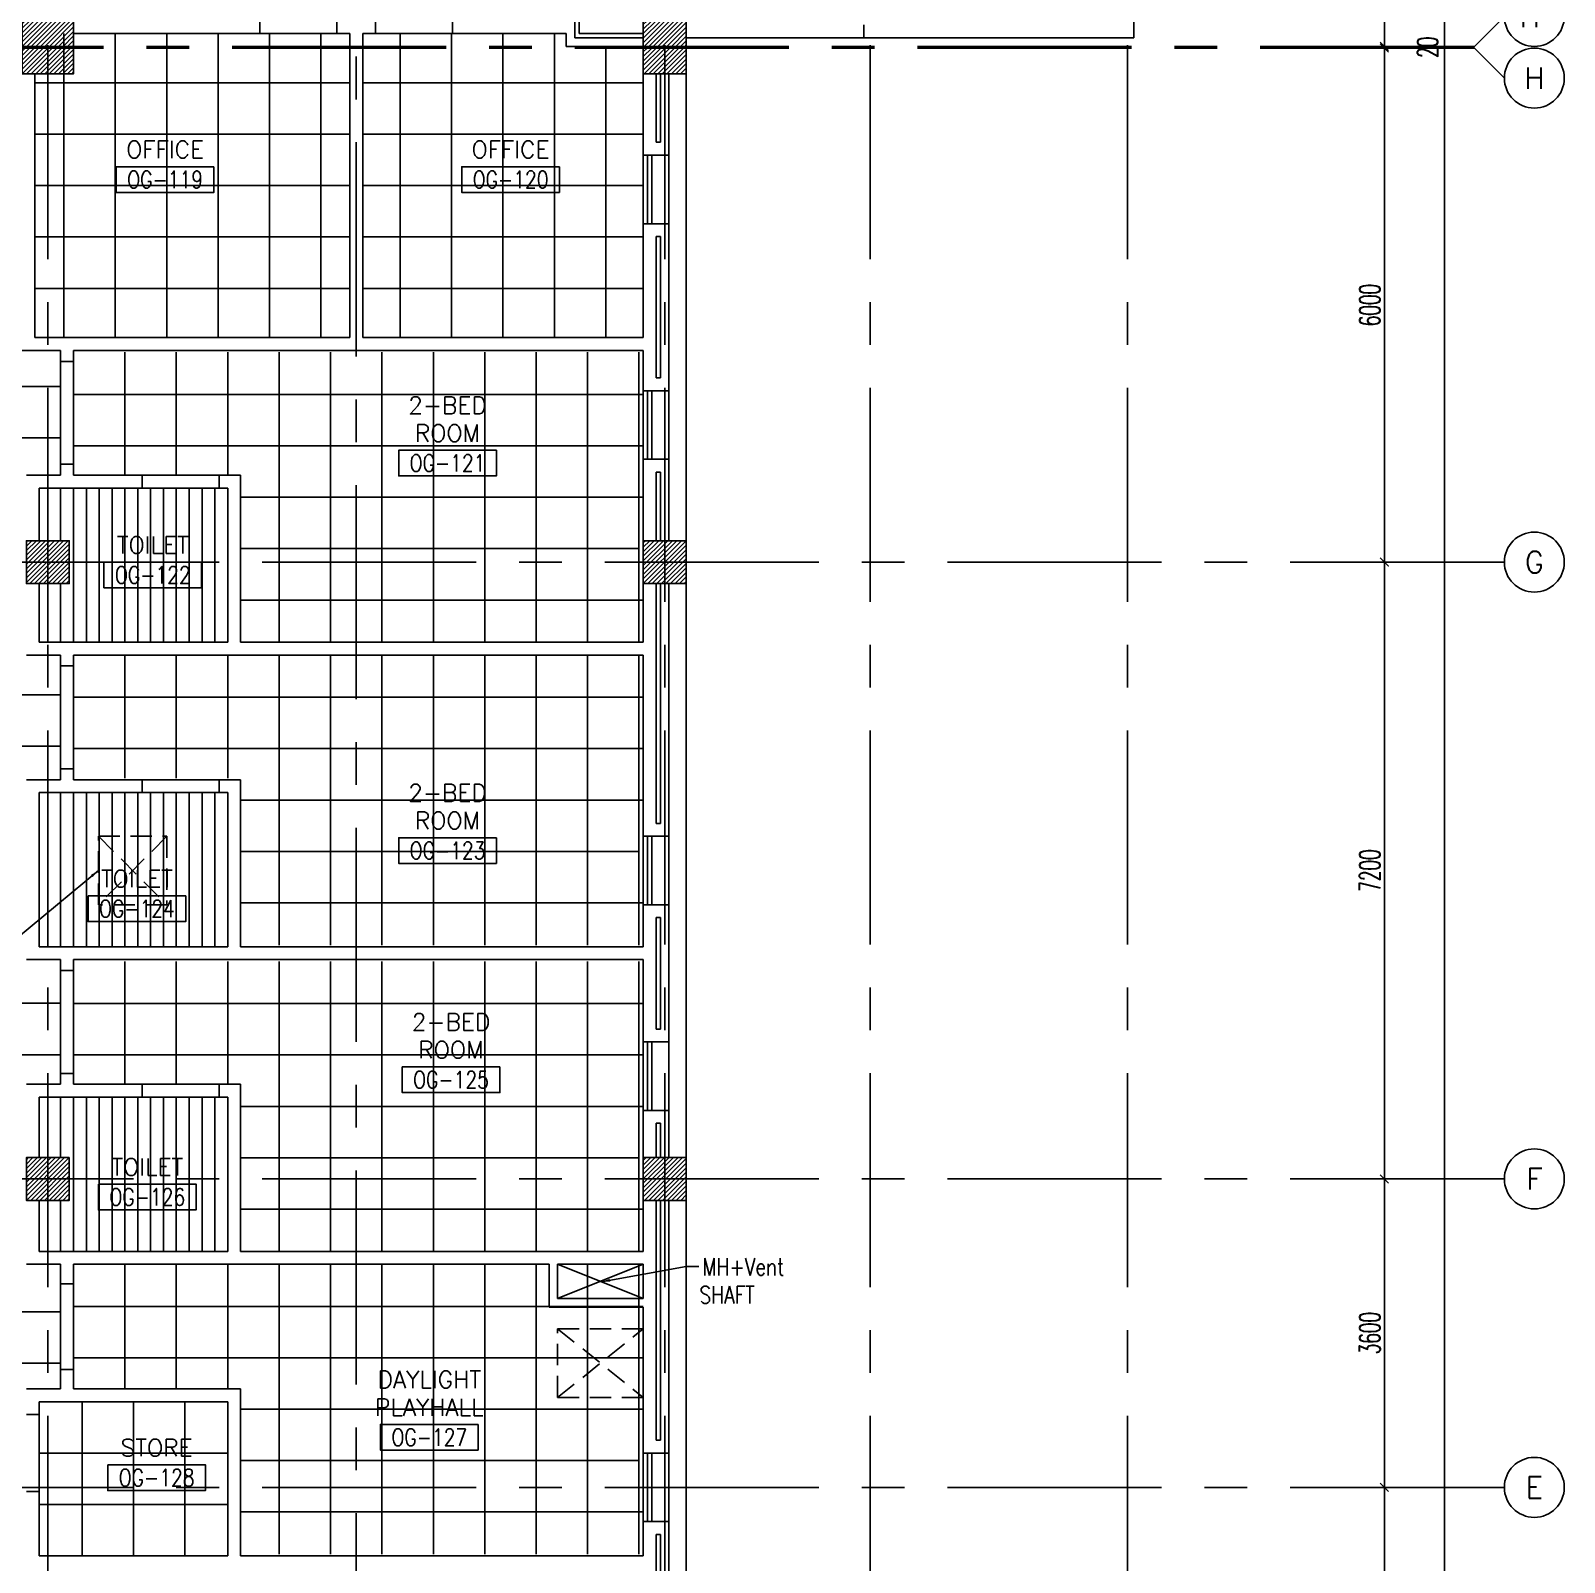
# Model space of a CAD drawing. Extents: x 276011.4 to 276105.3, y 57291.9 to 57371.4.
# Drawn here: x 276087.42 to 276105.32, y 57308.69 to 57326.57 of the extents above; entities that cross this region are included whole.
import ezdxf
from ezdxf.enums import TextEntityAlignment as Align

# ---------------------------------------------------------------- set-up
doc = ezdxf.new("R2010")
doc.units = 0
doc.header["$MEASUREMENT"] = 0
doc.header["$PDMODE"] = 34
doc.linetypes.add('CENTERX2', pattern=[4, 2.5, -0.5, 0.5, -0.5])
doc.linetypes.add('HIDDEN', pattern=[0.375, 0.25, -0.125])
doc.layers.get('0').update_dxf_attribs({"color": 4, "linetype": 'CONTINUOUS'})
doc.layers.get('DEFPOINTS').update_dxf_attribs({"linetype": 'CONTINUOUS'})
for name, color, linetype in [('AX-CR', 2, 'CONTINUOUS'), ('AX-DIM', 4, 'CONTINUOUS'), ('AX-TXT', 2, 'CONTINUOUS'), ('AXES', 11, 'CENTERX2'), ('CEILING', 4, 'CONTINUOUS'), ('COL', 5, 'CONTINUOUS'), ('HAT', 11, 'CONTINUOUS'), ('INSUL', 4, 'CONTINUOUS'), ('PROJ-L', 4, 'CONTINUOUS'), ('RM-BOX', 11, 'CONTINUOUS'), ('RM-NAME', 11, 'CONTINUOUS'), ('RM-NO', 11, 'CONTINUOUS'), ('ROOF', 7, 'CONTINUOUS'), ('SHAFT', 3, 'CONTINUOUS'), ('TEXT', 6, 'CONTINUOUS'), ('WALL', 2, 'CONTINUOUS'), ('WIN', 3, 'CONTINUOUS')]:
    doc.layers.add(name, color=color, linetype=linetype)
doc.styles.add('ROMANS', font='ROMANS.shx', dxfattribs={"width": 0.6})
doc.dimstyles.new('STANDARD_IN', dxfattribs={"dimtxt": 0.24, "dimasz": 0.1, "dimexe": 0.07, "dimexo": 0.05, "dimgap": 0.05, "dimtad": 1, "dimdec": 0, "dimlfac": 1000, "dimzin": 0, "dimtxsty": 'ROMANS', "dimblk": 'ARCHTICK', "dimcen": 0.05, "dimdle": 0.05, "dimclrd": 4, "dimclre": 4, "dimclrt": 2, "dimazin": 3, "dimtfac": 1, "dimtdec": 0, "dimtmove": 0, "dimatfit": 3, "dimtolj": 1, "dimtzin": 0})

# ---------------------------------------------------------------- blocks, each defined once
blk = doc.blocks.new('_ARCHTICK')
at = {"color": 0, "linetype": 'BYBLOCK', "const_width": 0.15}
blk.add_lwpolyline([(-0.5, -0.5), (0.5, 0.5)], dxfattribs=at)
blk = doc.blocks.new('*D313')
at = {"layer": 'AX-DIM', "color": 4, "ltscale": 0.3}
for p, q in [((276103.915, 57357.883), (276103.915, 57298.463)), ((276095.115, 57357.833), (276103.985, 57357.833)), ((276095.115, 57298.513), (276103.985, 57298.513))]:
    blk.add_line(p, q, dxfattribs=at)
at = {"layer": 'DEFPOINTS', "color": 0, "ltscale": 0.3}
for p in [(276095.065, 57357.833), (276095.065, 57298.513), (276103.915, 57298.513)]:
    blk.add_point(p, dxfattribs=at)
at = {"layer": 'AX-DIM', "color": 4, "ltscale": 0.3, "xscale": 0.1, "yscale": 0.1, "zscale": 0.1}
for p, rotation in [((276103.915, 57357.833), 90), ((276103.915, 57298.513), 270)]:
    blk.add_blockref('_ARCHTICK', p, dxfattribs=dict(at, rotation=rotation))
at = {"layer": 'AX-DIM', "color": 2, "ltscale": 0.3, "insert": (276103.745, 57328.173), "char_height": 0.24, "attachment_point": 5, "rotation": 90, "style": 'ROMANS'}
blk.add_mtext('\\A1;59320', dxfattribs=at)
blk = doc.blocks.new('*X64')
at = {"color": 0}
for p, q in [((245928, 132650), (246428, 133150)), ((245929, 132703), (246375, 133150)), ((245929, 132756), (246322, 133150)), ((245929, 132809), (246269, 133150)), ((245929, 132862), (246216, 133150)), ((245929, 132915), (246163, 133150)), ((245929, 132968), (246110, 133150)), ((245929, 133021), (246057, 133150)), ((245929, 133074), (246004, 133150)), ((245929, 133127), (245951, 133150)), ((245981, 132650), (246429, 133097)), ((246034, 132650), (246429, 133044)), ((246087, 132650), (246429, 132991)), ((246140, 132650), (246429, 132938)), ((246193, 132650), (246429, 132885)), ((246246, 132650), (246429, 132832)), ((246299, 132650), (246429, 132779)), ((246353, 132650), (246429, 132726)), ((246406, 132650), (246429, 132673))]:
    blk.add_line(p, q, dxfattribs=at)
blk = doc.blocks.new('COL50')
at = {"layer": 'COL'}
blk.add_lwpolyline([(-250, 250), (-250, -250), (250, -250), (250, 250)], close=True, dxfattribs=at)
blk = doc.blocks.new('*X63')
at = {"color": 0}
for p, q in [((253129, 132691), (253588, 133150)), ((253129, 132744), (253535, 133150)), ((253129, 132797), (253482, 133150)), ((253129, 132850), (253429, 133150)), ((253129, 132903), (253376, 133150)), ((253129, 132956), (253323, 133150)), ((253129, 133009), (253269, 133150)), ((253129, 133062), (253216, 133150)), ((253129, 133115), (253163, 133150)), ((253141, 132650), (253629, 133138)), ((253194, 132650), (253629, 133085)), ((253247, 132650), (253629, 133031)), ((253300, 132650), (253629, 132978)), ((253353, 132650), (253629, 132925)), ((253406, 132650), (253629, 132872)), ((253459, 132650), (253629, 132819)), ((253512, 132650), (253629, 132766)), ((253565, 132650), (253629, 132713)), ((253618, 132650), (253629, 132660))]:
    blk.add_line(p, q, dxfattribs=at)
blk = doc.blocks.new('*X61')
at = {"color": 0}
for p, q in [((245929, 139863), (246416, 140350)), ((245929, 139916), (246363, 140350)), ((245929, 139969), (246310, 140350)), ((245929, 140022), (246257, 140350)), ((245929, 140075), (246204, 140350)), ((245929, 140128), (246151, 140350)), ((245929, 140181), (246098, 140350)), ((245929, 140234), (246045, 140350)), ((245929, 140287), (245991, 140350)), ((245929, 140340), (245938, 140350)), ((245969, 139850), (246429, 140310)), ((246022, 139850), (246429, 140256)), ((246075, 139850), (246429, 140203)), ((246128, 139850), (246429, 140150)), ((246181, 139850), (246429, 140097)), ((246234, 139850), (246429, 140044)), ((246287, 139850), (246429, 139991)), ((246340, 139850), (246429, 139938)), ((246393, 139850), (246429, 139885))]:
    blk.add_line(p, q, dxfattribs=at)
blk = doc.blocks.new('RM1')
at = {"layer": 'RM-BOX'}
blk.add_lwpolyline([(570, -200), (-570, -200), (-570, -500), (570, -500)], close=True, dxfattribs=at)
at = {"layer": 'RM-NAME', "style": 'ROMANS'}
blk.add_attdef('ROOMNAME1', text='', height=200, dxfattribs=at).set_placement((0, 324), align=Align.MIDDLE)
blk = doc.blocks.new('*X62')
at = {"color": 0}
for p, q in [((253128, 139850), (253628, 140350)), ((253129, 139903), (253575, 140350)), ((253129, 139956), (253522, 140350)), ((253129, 140009), (253469, 140350)), ((253129, 140062), (253416, 140350)), ((253129, 140115), (253363, 140350)), ((253129, 140168), (253310, 140350)), ((253129, 140221), (253257, 140350)), ((253129, 140274), (253204, 140350)), ((253129, 140327), (253151, 140350)), ((253181, 139850), (253629, 140297)), ((253234, 139850), (253629, 140244)), ((253287, 139850), (253629, 140191)), ((253340, 139850), (253629, 140138)), ((253393, 139850), (253629, 140085)), ((253446, 139850), (253629, 140032)), ((253499, 139850), (253629, 139979)), ((253553, 139850), (253629, 139926)), ((253606, 139850), (253629, 139873))]:
    blk.add_line(p, q, dxfattribs=at)
blk = doc.blocks.new('*D307')
at = {"layer": 'AX-DIM', "color": 4, "ltscale": 0.3}
for p, q in [((276102.865, 57320.363), (276103.285, 57320.363)), ((276103.215, 57320.413), (276103.215, 57313.113)), ((276102.865, 57313.163), (276103.285, 57313.163))]:
    blk.add_line(p, q, dxfattribs=at)
at = {"layer": 'DEFPOINTS', "color": 0, "ltscale": 0.3}
for p in [(276102.815, 57320.363), (276102.815, 57313.163), (276103.215, 57313.163)]:
    blk.add_point(p, dxfattribs=at)
at = {"layer": 'AX-DIM', "color": 4, "ltscale": 0.3, "xscale": 0.1, "yscale": 0.1, "zscale": 0.1}
for p, rotation in [((276103.215, 57320.363), 90), ((276103.215, 57313.163), 270)]:
    blk.add_blockref('_ARCHTICK', p, dxfattribs=dict(at, rotation=rotation))
at = {"layer": 'AX-DIM', "color": 2, "ltscale": 0.3, "insert": (276103.045, 57316.763), "char_height": 0.24, "attachment_point": 5, "rotation": 90, "style": 'ROMANS'}
blk.add_mtext('\\A1;7200', dxfattribs=at)
blk = doc.blocks.new('AXR')
at = {"layer": 'AX-CR'}
blk.add_circle((350, 0), 350, dxfattribs=at)
blk = doc.blocks.new('*D306')
at = {"layer": 'AX-DIM', "color": 4, "ltscale": 0.3}
for p, q in [((276102.865, 57313.163), (276103.285, 57313.163)), ((276103.215, 57313.213), (276103.215, 57309.513)), ((276102.865, 57309.563), (276103.285, 57309.563))]:
    blk.add_line(p, q, dxfattribs=at)
at = {"layer": 'DEFPOINTS', "color": 0, "ltscale": 0.3}
for p in [(276102.815, 57313.163), (276102.815, 57309.563), (276103.215, 57309.563)]:
    blk.add_point(p, dxfattribs=at)
at = {"layer": 'AX-DIM', "color": 4, "ltscale": 0.3, "xscale": 0.1, "yscale": 0.1, "zscale": 0.1}
for p, rotation in [((276103.215, 57313.163), 90), ((276103.215, 57309.563), 270)]:
    blk.add_blockref('_ARCHTICK', p, dxfattribs=dict(at, rotation=rotation))
at = {"layer": 'AX-DIM', "color": 2, "ltscale": 0.3, "insert": (276103.045, 57311.363), "char_height": 0.24, "attachment_point": 5, "rotation": 90, "style": 'ROMANS'}
blk.add_mtext('\\A1;3600', dxfattribs=at)
blk = doc.blocks.new('*D305')
at = {"layer": 'AX-DIM', "color": 4, "ltscale": 0.3}
for p, q in [((276102.865, 57309.563), (276103.285, 57309.563)), ((276103.215, 57309.613), (276103.215, 57305.913)), ((276102.865, 57305.963), (276103.285, 57305.963))]:
    blk.add_line(p, q, dxfattribs=at)
at = {"layer": 'DEFPOINTS', "color": 0, "ltscale": 0.3}
for p in [(276102.815, 57309.563), (276102.815, 57305.963), (276103.215, 57305.963)]:
    blk.add_point(p, dxfattribs=at)
at = {"layer": 'AX-DIM', "color": 4, "ltscale": 0.3, "xscale": 0.1, "yscale": 0.1, "zscale": 0.1}
for p, rotation in [((276103.215, 57309.563), 90), ((276103.215, 57305.963), 270)]:
    blk.add_blockref('_ARCHTICK', p, dxfattribs=dict(at, rotation=rotation))
at = {"layer": 'AX-DIM', "color": 2, "ltscale": 0.3, "insert": (276103.045, 57307.763), "char_height": 0.24, "attachment_point": 5, "rotation": 90, "style": 'ROMANS'}
blk.add_mtext('\\A1;3600', dxfattribs=at)
blk = doc.blocks.new('*D304')
at = {"layer": 'AX-DIM', "color": 4, "ltscale": 0.3}
for p, q in [((276102.865, 57329.983), (276103.285, 57329.983)), ((276103.215, 57330.033), (276103.215, 57326.333)), ((276102.865, 57326.383), (276103.285, 57326.383))]:
    blk.add_line(p, q, dxfattribs=at)
at = {"layer": 'DEFPOINTS', "color": 0, "ltscale": 0.3}
for p in [(276102.815, 57329.983), (276102.815, 57326.383), (276103.215, 57326.383)]:
    blk.add_point(p, dxfattribs=at)
at = {"layer": 'AX-DIM', "color": 4, "ltscale": 0.3, "xscale": 0.1, "yscale": 0.1, "zscale": 0.1}
for p, rotation in [((276103.215, 57329.983), 90), ((276103.215, 57326.383), 270)]:
    blk.add_blockref('_ARCHTICK', p, dxfattribs=dict(at, rotation=rotation))
at = {"layer": 'AX-DIM', "color": 2, "ltscale": 0.3, "insert": (276103.045, 57328.183), "char_height": 0.24, "attachment_point": 5, "rotation": 90, "style": 'ROMANS'}
blk.add_mtext('\\A1;3600', dxfattribs=at)
blk = doc.blocks.new('*D303')
at = {"layer": 'AX-DIM', "color": 4, "ltscale": 0.3}
for p, q in [((276102.865, 57326.383), (276103.285, 57326.383)), ((276102.865, 57326.363), (276103.285, 57326.363)), ((276103.215, 57326.383), (276103.215, 57326.483)), ((276103.215, 57326.383), (276103.215, 57326.363)), ((276103.215, 57326.363), (276103.215, 57326.263))]:
    blk.add_line(p, q, dxfattribs=at)
at = {"layer": 'DEFPOINTS', "color": 0, "ltscale": 0.3}
for p in [(276102.815, 57326.383), (276102.815, 57326.363), (276103.215, 57326.363)]:
    blk.add_point(p, dxfattribs=at)
at = {"layer": 'AX-DIM', "color": 4, "ltscale": 0.3, "xscale": 0.1, "yscale": 0.1, "zscale": 0.1}
for p, rotation in [((276103.215, 57326.383), 270), ((276103.215, 57326.363), 90)]:
    blk.add_blockref('_ARCHTICK', p, dxfattribs=dict(at, rotation=rotation))
at = {"layer": 'AX-DIM', "color": 2, "ltscale": 0.3, "insert": (276103.72, 57326.373), "char_height": 0.24, "attachment_point": 5, "rotation": 90, "style": 'ROMANS'}
blk.add_mtext('\\A1;20', dxfattribs=at)
blk = doc.blocks.new('*D302')
at = {"layer": 'AX-DIM', "color": 4, "ltscale": 0.3}
for p, q in [((276102.865, 57326.363), (276103.285, 57326.363)), ((276103.215, 57326.413), (276103.215, 57320.313)), ((276102.865, 57320.363), (276103.285, 57320.363))]:
    blk.add_line(p, q, dxfattribs=at)
at = {"layer": 'DEFPOINTS', "color": 0, "ltscale": 0.3}
for p in [(276102.815, 57326.363), (276102.815, 57320.363), (276103.215, 57320.363)]:
    blk.add_point(p, dxfattribs=at)
at = {"layer": 'AX-DIM', "color": 4, "ltscale": 0.3, "xscale": 0.1, "yscale": 0.1, "zscale": 0.1}
for p, rotation in [((276103.215, 57326.363), 90), ((276103.215, 57320.363), 270)]:
    blk.add_blockref('_ARCHTICK', p, dxfattribs=dict(at, rotation=rotation))
at = {"layer": 'AX-DIM', "color": 2, "ltscale": 0.3, "insert": (276103.045, 57323.363), "char_height": 0.24, "attachment_point": 5, "rotation": 90, "style": 'ROMANS'}
blk.add_mtext('\\A1;6000', dxfattribs=at)
blk = doc.blocks.new('C5')
at = {"layer": 'HAT', "linetype": 'BYBLOCK'}
h = blk.add_hatch(dxfattribs=at)
h.set_pattern_fill('ANSI31', color=256, scale=300, style=0)
h.set_pattern_definition([(45, (-223356.182, -51411.005), (-26.516504, 26.516504), [])])
h.paths.add_polyline_path([(300, 300), (0, 300), (0, 0), (300, 0)])
h.paths.add_polyline_path([(600, 300), (300, 300), (300, 0), (600, 0)])
at = {"layer": 'COL'}
blk.add_lwpolyline([(600, 300), (0, 300), (0, 0), (600, 0)], close=True, dxfattribs=at)

msp = doc.modelspace()

# ---------------------------------------------------------------- hatches: boundary and pattern name
at = {"layer": 'HAT'}
h = msp.add_hatch(dxfattribs=at)
h.set_pattern_fill('ANSI31', color=256, scale=0.3, style=0)
h.set_pattern_definition([(45, (275761.879317, 57275.29192), (-0.0265165043, 0.0265165043), [])])
h.paths.add_polyline_path([(276094.8155, 57326.6829), (276094.5655, 57326.6829), (276094.5655, 57326.3829), (276094.8155, 57326.3829)])
h.paths.add_polyline_path([(276095.0655, 57326.6829), (276094.8155, 57326.6829), (276094.8155, 57326.3829), (276095.0655, 57326.3829)])
h = msp.add_hatch(dxfattribs=at)
h.set_pattern_fill('ANSI31', color=256, scale=0.3, style=0)
h.set_pattern_definition([(45, (275761.879317, 57274.97192), (-0.0265165043, 0.0265165043), [])])
h.paths.add_polyline_path([(276094.8155, 57326.3629), (276094.5655, 57326.3629), (276094.5655, 57326.0629), (276094.8155, 57326.0629)])
h.paths.add_polyline_path([(276095.0655, 57326.3629), (276094.8155, 57326.3629), (276094.8155, 57326.0629), (276095.0655, 57326.0629)])

# ---------------------------------------------------------------- linework, layer by layer
at = {"layer": 'AXES'}
for p, q in [((276087.6155, 57291.8986), (276087.6155, 57370.7113)), ((276094.8155, 57291.8986), (276094.8155, 57370.7113)), ((276097.2155, 57291.8986), (276097.2155, 57370.7113)), ((276100.2155, 57291.8986), (276100.2155, 57370.7113)), ((276091.2155, 57298.7629), (276091.2155, 57357.5329)), ((276104.2655, 57326.3829), (276104.6155, 57326.7329)), ((276104.2655, 57326.3829), (276041.9755, 57326.3829)), ((276104.2655, 57326.3629), (276041.9755, 57326.3629)), ((276104.2655, 57326.3629), (276104.6155, 57326.0129)), ((276104.6155, 57320.3629), (276052.5255, 57320.3629)), ((276104.6155, 57313.1629), (276052.5255, 57313.1629)), ((276104.6155, 57309.5629), (276052.5255, 57309.5629))]:
    msp.add_line(p, q, dxfattribs=at)
at = {"layer": 'CEILING', "linetype": 'BYBLOCK', "ltscale": 0.3}
for p, q in [((276087.803, 57322.9829), (276087.803, 57326.5329)), ((276088.403, 57322.9829), (276088.403, 57326.5329)), ((276089.003, 57322.9829), (276089.003, 57326.5329)), ((276089.603, 57322.9829), (276089.603, 57326.5329)), ((276090.203, 57322.9829), (276090.203, 57326.5329)), ((276090.803, 57322.9829), (276090.803, 57326.5329)), ((276091.728, 57322.9829), (276091.728, 57326.5329)), ((276092.328, 57322.9829), (276092.328, 57326.5329)), ((276092.928, 57322.9829), (276092.928, 57326.5329)), ((276093.528, 57322.9829), (276093.528, 57326.5329)), ((276094.128, 57322.9829), (276094.128, 57326.3829)), ((276087.4655, 57325.9579), (276091.1405, 57325.9579)), ((276091.2905, 57325.9579), (276094.5655, 57325.9579)), ((276087.4655, 57325.3579), (276091.1405, 57325.3579)), ((276091.2905, 57325.3579), (276094.5655, 57325.3579)), ((276087.4655, 57324.7579), (276091.1405, 57324.7579)), ((276091.2905, 57324.7579), (276094.5655, 57324.7579)), ((276087.4655, 57324.1579), (276091.1405, 57324.1579)), ((276091.2905, 57324.1579), (276094.5655, 57324.1579)), ((276087.4655, 57323.5579), (276091.1405, 57323.5579)), ((276091.2905, 57323.5579), (276094.5655, 57323.5579)), ((276088.5155, 57321.3779), (276088.5155, 57322.8129)), ((276089.1155, 57321.3779), (276089.1155, 57322.8129)), ((276089.7155, 57321.3779), (276089.7155, 57322.8129)), ((276090.3155, 57319.4279), (276090.3155, 57322.8129)), ((276090.9155, 57319.4279), (276090.9155, 57322.8129)), ((276091.5155, 57319.4279), (276091.5155, 57322.8129)), ((276092.1155, 57319.4279), (276092.1155, 57322.8129)), ((276092.7155, 57319.4279), (276092.7155, 57322.8129)), ((276093.3155, 57319.4279), (276093.3155, 57322.8129)), ((276093.9155, 57319.4279), (276093.9155, 57322.8129)), ((276094.5155, 57319.4279), (276094.5155, 57322.8129)), ((276084.0905, 57322.4129), (276087.7655, 57322.4129)), ((276094.5655, 57322.3204), (276087.9155, 57322.3204)), ((276084.0905, 57321.8129), (276087.7655, 57321.8129)), ((276094.5655, 57321.7204), (276087.9155, 57321.7204)), ((276087.6155, 57320.6129), (276087.6155, 57321.2279)), ((276087.7655, 57320.6129), (276087.7655, 57321.2279)), ((276087.9155, 57319.4279), (276087.9155, 57321.2279)), ((276088.0655, 57319.4279), (276088.0655, 57321.2279)), ((276088.2155, 57319.4279), (276088.2155, 57321.2279)), ((276088.3655, 57319.4279), (276088.3655, 57321.2279)), ((276088.5155, 57319.4279), (276088.5155, 57321.2279)), ((276088.6655, 57319.4279), (276088.6655, 57321.2279)), ((276088.8155, 57319.4279), (276088.8155, 57321.2279)), ((276088.9655, 57319.4279), (276088.9655, 57321.2279)), ((276089.1155, 57319.4279), (276089.1155, 57321.2279)), ((276089.2655, 57319.4279), (276089.2655, 57321.2279)), ((276089.4155, 57319.4279), (276089.4155, 57321.2279)), ((276089.5655, 57319.4279), (276089.5655, 57321.2279)), ((276094.5655, 57321.1204), (276089.8655, 57321.1204)), ((276094.5155, 57320.5204), (276089.8655, 57320.5204)), ((276087.6155, 57319.4279), (276087.6155, 57320.1129)), ((276087.7655, 57319.4279), (276087.7655, 57320.1129)), ((276094.5655, 57319.9204), (276089.8655, 57319.9204)), ((276088.5155, 57317.8429), (276088.5155, 57319.2779)), ((276089.1155, 57317.8429), (276089.1155, 57319.2779)), ((276089.7155, 57317.8429), (276089.7155, 57319.2779)), ((276090.3155, 57315.8929), (276090.3155, 57319.2779)), ((276090.9155, 57315.8929), (276090.9155, 57319.2779)), ((276091.5155, 57315.8929), (276091.5155, 57319.2779)), ((276092.1155, 57315.8929), (276092.1155, 57319.2779)), ((276092.7155, 57315.8929), (276092.7155, 57319.2779)), ((276093.3155, 57315.8929), (276093.3155, 57319.2779)), ((276093.9155, 57315.8929), (276093.9155, 57319.2779)), ((276094.5155, 57315.8929), (276094.5155, 57319.2779)), ((276069.8655, 57318.8129), (276087.7655, 57318.8129)), ((276094.5655, 57318.7854), (276087.9155, 57318.7854)), ((276069.8655, 57318.2129), (276087.7655, 57318.2129)), ((276094.5655, 57318.1854), (276087.9155, 57318.1854)), ((276087.6155, 57315.8729), (276087.6155, 57317.6729)), ((276087.7655, 57315.8729), (276087.7655, 57317.6729)), ((276087.9155, 57315.8729), (276087.9155, 57317.6729)), ((276088.0655, 57315.8729), (276088.0655, 57317.6729)), ((276088.2155, 57315.8729), (276088.2155, 57317.6729)), ((276088.3655, 57315.8729), (276088.3655, 57317.6729)), ((276088.5155, 57315.8729), (276088.5155, 57317.6729)), ((276088.6655, 57315.8729), (276088.6655, 57317.6729)), ((276088.8155, 57315.8729), (276088.8155, 57317.6729)), ((276088.9655, 57315.8729), (276088.9655, 57317.6729)), ((276089.1155, 57315.8729), (276089.1155, 57317.6729)), ((276089.2655, 57315.8729), (276089.2655, 57317.6729)), ((276089.4155, 57315.8729), (276089.4155, 57317.6729)), ((276089.5655, 57315.8729), (276089.5655, 57317.6729)), ((276094.5655, 57317.5854), (276089.8655, 57317.5854)), ((276094.5155, 57316.9854), (276089.8655, 57316.9854)), ((276094.5655, 57316.3854), (276089.8655, 57316.3854)), ((276088.5155, 57314.2679), (276088.5155, 57315.7029)), ((276089.1155, 57314.2679), (276089.1155, 57315.7029)), ((276089.7155, 57314.2679), (276089.7155, 57315.7029)), ((276090.3155, 57312.3179), (276090.3155, 57315.7029)), ((276090.9155, 57312.3179), (276090.9155, 57315.7029)), ((276091.5155, 57312.3179), (276091.5155, 57315.7029)), ((276092.1155, 57312.3179), (276092.1155, 57315.7029)), ((276092.7155, 57312.3179), (276092.7155, 57315.7029)), ((276093.3155, 57312.3179), (276093.3155, 57315.7029)), ((276093.9155, 57312.3179), (276093.9155, 57315.7029)), ((276094.5155, 57312.3179), (276094.5155, 57315.7029)), ((276084.9655, 57315.2129), (276087.7655, 57315.2129)), ((276094.5655, 57315.2104), (276087.9155, 57315.2104)), ((276084.9655, 57314.6129), (276087.7655, 57314.6129)), ((276094.5655, 57314.6104), (276087.9155, 57314.6104)), ((276087.6155, 57313.4129), (276087.6155, 57314.1179)), ((276087.7655, 57313.4129), (276087.7655, 57314.1179)), ((276087.9155, 57312.3179), (276087.9155, 57314.1179)), ((276088.0655, 57312.3179), (276088.0655, 57314.1179)), ((276088.2155, 57312.3179), (276088.2155, 57314.1179)), ((276088.3655, 57312.3179), (276088.3655, 57314.1179)), ((276088.5155, 57312.3179), (276088.5155, 57314.1179)), ((276088.6655, 57312.3179), (276088.6655, 57314.1179)), ((276088.8155, 57312.3179), (276088.8155, 57314.1179)), ((276088.9655, 57312.3179), (276088.9655, 57314.1179)), ((276089.1155, 57312.3179), (276089.1155, 57314.1179)), ((276089.2655, 57312.3179), (276089.2655, 57314.1179)), ((276089.4155, 57312.3179), (276089.4155, 57314.1179)), ((276089.5655, 57312.3179), (276089.5655, 57314.1179)), ((276094.5655, 57314.0104), (276089.8655, 57314.0104)), ((276094.5155, 57313.4104), (276089.8655, 57313.4104)), ((276087.6155, 57312.3179), (276087.6155, 57312.9129)), ((276087.7655, 57312.3179), (276087.7655, 57312.9129)), ((276094.5655, 57312.8104), (276089.8655, 57312.8104)), ((276088.5155, 57310.7129), (276088.5155, 57312.1679)), ((276089.1155, 57310.7129), (276089.1155, 57312.1679)), ((276089.7155, 57310.7129), (276089.7155, 57312.1679)), ((276090.3155, 57308.7829), (276090.3155, 57312.1679)), ((276090.9155, 57308.7829), (276090.9155, 57312.1679)), ((276091.5155, 57308.7829), (276091.5155, 57312.1679)), ((276092.1155, 57308.7829), (276092.1155, 57312.1679)), ((276092.7155, 57308.7829), (276092.7155, 57312.1679)), ((276093.3155, 57308.7829), (276093.3155, 57312.1679)), ((276093.9155, 57308.7829), (276093.9155, 57312.1679)), ((276094.5155, 57308.7829), (276094.5155, 57312.1679)), ((276084.9655, 57311.6129), (276087.7655, 57311.6129)), ((276094.5655, 57311.6754), (276087.9155, 57311.6754)), ((276084.9655, 57311.0129), (276087.7655, 57311.0129)), ((276094.5655, 57311.0754), (276087.9155, 57311.0754)), ((276088.0155, 57310.5629), (276088.0155, 57308.7629)), ((276088.6155, 57310.5629), (276088.6155, 57308.7629)), ((276089.2155, 57310.5629), (276089.2155, 57308.7629)), ((276094.5655, 57310.4754), (276089.8655, 57310.4754)), ((276089.7155, 57309.9629), (276087.5155, 57309.9629)), ((276094.5155, 57309.8754), (276089.8655, 57309.8754)), ((276089.7155, 57309.3629), (276087.5155, 57309.3629)), ((276094.5655, 57309.2754), (276089.8655, 57309.2754))]:
    msp.add_line(p, q, dxfattribs=at)
at = {"layer": 'COL'}
for points in [[(276094.5655, 57326.6829), (276095.0655, 57326.6829), (276095.0655, 57326.3829), (276094.5655, 57326.3829)], [(276094.5655, 57326.3629), (276095.0655, 57326.3629), (276095.0655, 57326.0629), (276094.5655, 57326.0629)]]:
    msp.add_lwpolyline(points, close=True, dxfattribs=at)
at = {"layer": 'INSUL'}
for p, q in [((276093.7655, 57326.4829), (276093.7655, 57326.7329)), ((276093.8155, 57326.5329), (276093.8155, 57326.7329)), ((276094.5655, 57326.4829), (276093.7655, 57326.4829)), ((276094.5655, 57326.5329), (276093.8155, 57326.5329)), ((276094.7155, 57326.0629), (276094.7155, 57325.2629)), ((276094.7655, 57326.0629), (276094.7655, 57325.2629)), ((276094.7655, 57325.2629), (276094.7155, 57325.2629)), ((276094.7655, 57324.1629), (276094.7155, 57324.1629)), ((276094.7155, 57324.1629), (276094.7155, 57322.5129)), ((276094.7655, 57324.1629), (276094.7655, 57322.5129)), ((276094.7655, 57322.5129), (276094.7155, 57322.5129)), ((276094.7655, 57321.4129), (276094.7155, 57321.4129)), ((276094.7155, 57320.6129), (276094.7155, 57321.4129)), ((276094.7655, 57320.6129), (276094.7655, 57321.4129)), ((276094.7155, 57320.1129), (276094.7155, 57317.3129)), ((276094.7655, 57320.1129), (276094.7655, 57317.3129)), ((276094.7655, 57317.3129), (276094.7155, 57317.3129)), ((276094.7155, 57314.9129), (276094.7155, 57316.2129)), ((276094.7655, 57316.2129), (276094.7155, 57316.2129)), ((276094.7655, 57314.9129), (276094.7655, 57316.2129)), ((276094.7655, 57314.9129), (276094.7155, 57314.9129)), ((276094.7155, 57313.8129), (276094.7155, 57313.4129)), ((276094.7655, 57313.8129), (276094.7155, 57313.8129)), ((276094.7655, 57313.8129), (276094.7655, 57313.4129)), ((276094.7155, 57312.9129), (276094.7155, 57310.1129)), ((276094.7655, 57312.9129), (276094.7655, 57310.1129)), ((276094.7655, 57310.1129), (276094.7155, 57310.1129)), ((276094.7155, 57307.7129), (276094.7155, 57309.0129)), ((276094.7655, 57309.0129), (276094.7155, 57309.0129)), ((276094.7655, 57307.7129), (276094.7655, 57309.0129))]:
    msp.add_line(p, q, dxfattribs=at)
at = {"layer": 'PROJ-L'}
for p, q in [((276095.0655, 57326.1629), (276095.0655, 57320.6129)), ((276095.0655, 57320.1129), (276095.0655, 57313.4129)), ((276095.0655, 57312.9129), (276095.0655, 57306.2129))]:
    msp.add_line(p, q, dxfattribs=at)
at = {"layer": 'ROOF'}
msp.add_line((276097.1405, 57326.4829), (276095.0655, 57326.4829), dxfattribs=at)
at = {"layer": 'SHAFT', "linetype": 'HIDDEN'}
for p, q in [((276088.2055, 57317.1629), (276089.0055, 57316.3629)), ((276089.0055, 57317.1629), (276088.2055, 57316.3629))]:
    msp.add_line(p, q, dxfattribs=at)
at = {"layer": 'SHAFT', "color": 251, "linetype": 'HIDDEN'}
for p, q in [((276093.5655, 57311.4129), (276094.5655, 57310.6129)), ((276093.5655, 57310.6129), (276094.5655, 57311.4129))]:
    msp.add_line(p, q, dxfattribs=at)
at = {"layer": 'SHAFT', "linetype": 'HIDDEN'}
msp.add_lwpolyline([(276088.2055, 57317.1629), (276089.0055, 57317.1629), (276089.0055, 57316.3629), (276088.2055, 57316.3629)], close=True, dxfattribs=at)
at = {"layer": 'SHAFT', "color": 251, "linetype": 'HIDDEN'}
msp.add_lwpolyline([(276093.5655, 57311.4129), (276094.5655, 57311.4129), (276094.5655, 57310.6129), (276093.5655, 57310.6129)], close=True, dxfattribs=at)
at = {"layer": 'TEXT', "color": 251, "linetype": 'BYBLOCK'}
for p, q in [((276093.5655, 57312.1679), (276094.5655, 57311.7679)), ((276093.5655, 57311.7679), (276094.5655, 57312.1679))]:
    msp.add_line(p, q, dxfattribs=at)
at = {"layer": 'WALL'}
for p, q in [((276100.2905, 57332.2585), (276100.2905, 57326.4829)), ((276090.0905, 57326.5329), (276090.0905, 57326.6829)), ((276090.9905, 57326.5329), (276090.9905, 57326.6829)), ((276091.4405, 57326.5329), (276091.4405, 57326.6829)), ((276092.3405, 57326.5329), (276092.3405, 57326.6829)), ((276097.1405, 57326.6329), (276097.1405, 57326.4829)), ((276087.9155, 57326.5329), (276090.9905, 57326.5329)), ((276090.9905, 57326.5329), (276091.1405, 57326.5329)), ((276091.1405, 57326.3829), (276091.1405, 57326.5329)), ((276091.1405, 57326.3829), (276091.2905, 57326.3829)), ((276091.1405, 57326.3629), (276091.2905, 57326.3629)), ((276091.1405, 57322.9829), (276091.1405, 57326.3629)), ((276091.2905, 57326.3829), (276091.2905, 57326.5329)), ((276091.2905, 57326.5329), (276091.4405, 57326.5329)), ((276091.2905, 57322.9829), (276091.2905, 57326.3629)), ((276091.4405, 57326.5329), (276093.6625, 57326.5329)), ((276093.6655, 57326.5299), (276093.6655, 57326.3829)), ((276093.6655, 57326.3829), (276094.5655, 57326.3829)), ((276097.1405, 57326.4829), (276100.2905, 57326.4829)), ((276087.4655, 57326.0629), (276087.4655, 57322.9829)), ((276094.5655, 57326.1629), (276094.5655, 57325.1129)), ((276094.8655, 57326.0629), (276094.8655, 57325.1129)), ((276094.8655, 57325.1129), (276094.5655, 57325.1129)), ((276094.8655, 57324.3129), (276094.5655, 57324.3129)), ((276094.5655, 57324.3129), (276094.5655, 57322.9829)), ((276094.8655, 57324.3129), (276094.8655, 57322.3629)), ((276087.4655, 57322.9829), (276091.1405, 57322.9829)), ((276091.2905, 57322.9829), (276094.5655, 57322.9829)), ((276084.5905, 57322.8329), (276087.7655, 57322.8329)), ((276087.9155, 57322.8329), (276094.5655, 57322.8329)), ((276094.5655, 57322.8329), (276094.5655, 57322.3629)), ((276094.8655, 57322.3629), (276094.5655, 57322.3629)), ((276094.8655, 57321.5629), (276094.5655, 57321.5629)), ((276094.5655, 57320.6129), (276094.5655, 57321.5629)), ((276094.8655, 57320.6129), (276094.8655, 57321.5629)), ((276087.7655, 57321.3779), (276087.3655, 57321.3779)), ((276088.7155, 57321.3779), (276087.9155, 57321.3779)), ((276089.8655, 57321.3779), (276088.7155, 57321.3779)), ((276087.5155, 57321.2279), (276087.5155, 57320.6129)), ((276088.7155, 57321.2279), (276087.5155, 57321.2279)), ((276089.7155, 57321.2279), (276088.7155, 57321.2279)), ((276087.5155, 57320.1129), (276087.5155, 57319.4279)), ((276094.5655, 57320.1129), (276094.5655, 57319.4279)), ((276094.8655, 57320.1129), (276094.8655, 57317.1629)), ((276089.7155, 57319.4279), (276087.5155, 57319.4279)), ((276094.5655, 57319.4279), (276089.8655, 57319.4279)), ((276087.7655, 57319.2779), (276087.3655, 57319.2779)), ((276094.5655, 57319.2779), (276087.9155, 57319.2779)), ((276094.5655, 57319.2779), (276094.5655, 57317.1629)), ((276087.7655, 57317.8229), (276087.3655, 57317.8229)), ((276089.6155, 57317.8229), (276087.9155, 57317.8229)), ((276089.8655, 57317.8229), (276089.6155, 57317.8229)), ((276087.5155, 57317.6729), (276087.5155, 57315.8729)), ((276089.6155, 57317.6729), (276087.5155, 57317.6729)), ((276089.7155, 57317.6729), (276089.6155, 57317.6729)), ((276094.8655, 57317.1629), (276094.5655, 57317.1629)), ((276094.8655, 57316.3629), (276094.5655, 57316.3629)), ((276094.5655, 57315.8729), (276094.5655, 57316.3629)), ((276094.8655, 57314.7629), (276094.8655, 57316.3629)), ((276089.7155, 57315.8729), (276087.5155, 57315.8729)), ((276094.5655, 57315.8729), (276089.8655, 57315.8729)), ((276087.7655, 57315.7229), (276087.3655, 57315.7229)), ((276094.5655, 57315.7229), (276087.9155, 57315.7229)), ((276094.5655, 57314.7629), (276094.5655, 57315.7229)), ((276094.8655, 57314.7629), (276094.5655, 57314.7629)), ((276087.7655, 57314.2679), (276087.3655, 57314.2679)), ((276089.6155, 57314.268), (276087.9155, 57314.2679)), ((276089.8655, 57314.2679), (276089.6155, 57314.2679)), ((276087.5155, 57314.1179), (276087.5155, 57313.4129)), ((276089.6155, 57314.1179), (276087.5155, 57314.1179)), ((276089.7155, 57314.1179), (276089.6155, 57314.1179)), ((276094.8655, 57313.9629), (276094.5655, 57313.9629)), ((276094.5655, 57313.4129), (276094.5655, 57313.9629)), ((276094.8655, 57313.4129), (276094.8655, 57313.9629)), ((276087.5155, 57312.9129), (276087.5155, 57312.3179)), ((276094.5655, 57312.9129), (276094.5655, 57312.3179)), ((276094.8655, 57312.9129), (276094.8655, 57309.9629)), ((276089.7155, 57312.3179), (276087.5155, 57312.3179)), ((276094.5655, 57312.3179), (276089.8655, 57312.3179)), ((276087.7655, 57312.1679), (276087.3655, 57312.1679)), ((276093.4655, 57312.1679), (276087.9155, 57312.1679)), ((276093.4655, 57312.1679), (276093.4655, 57311.6679)), ((276094.5655, 57312.1679), (276093.5655, 57312.1679)), ((276093.5655, 57312.1679), (276093.5655, 57311.7679)), ((276094.5655, 57312.1679), (276093.5655, 57312.1679)), ((276094.5655, 57312.1679), (276094.5655, 57311.7679)), ((276094.5655, 57311.7679), (276093.5655, 57311.7679)), ((276094.5655, 57311.6679), (276093.4655, 57311.6679)), ((276094.5655, 57311.6679), (276094.5655, 57309.9629)), ((276087.7655, 57310.7129), (276087.3655, 57310.7129)), ((276089.8655, 57310.7129), (276087.9155, 57310.7129)), ((276089.7155, 57310.5629), (276087.5155, 57310.5629)), ((276087.5155, 57310.5629), (276087.5155, 57310.4129)), ((276087.5155, 57310.4129), (276087.3655, 57310.4129)), ((276087.5155, 57310.4129), (276087.5155, 57308.7629)), ((276094.8655, 57309.9629), (276094.5655, 57309.9629)), ((276087.5155, 57309.5129), (276087.3655, 57309.5129)), ((276094.8655, 57309.1629), (276094.5655, 57309.1629)), ((276094.5655, 57308.7629), (276094.5655, 57309.1629)), ((276094.8655, 57307.5629), (276094.8655, 57309.1629)), ((276089.7155, 57308.7629), (276087.5155, 57308.7629)), ((276094.5655, 57308.7629), (276089.8655, 57308.7629))]:
    msp.add_line(p, q, dxfattribs=at)
at = {"layer": 'WALL', "linetype": 'BYBLOCK'}
for p, q in [((276087.7655, 57322.7054), (276087.7655, 57322.8329)), ((276087.9155, 57322.7054), (276087.9155, 57322.8329)), ((276087.7655, 57321.3779), (276087.7655, 57322.7054)), ((276087.9155, 57322.7054), (276087.7655, 57322.7054)), ((276087.9155, 57321.3779), (276087.9155, 57322.7054)), ((276087.9155, 57321.5054), (276087.7655, 57321.5054)), ((276088.7155, 57321.2279), (276088.7155, 57321.3779)), ((276089.6155, 57321.2279), (276089.6155, 57321.3779)), ((276089.8655, 57319.4279), (276089.8655, 57321.3779)), ((276089.7155, 57319.4279), (276089.7155, 57321.2279)), ((276087.7655, 57319.1504), (276087.7655, 57319.2779)), ((276087.9155, 57319.1504), (276087.9155, 57319.2779)), ((276087.7655, 57317.8229), (276087.7655, 57319.1504)), ((276087.9155, 57319.1504), (276087.7655, 57319.1504)), ((276087.9155, 57317.8229), (276087.9155, 57319.1504)), ((276087.9155, 57317.9504), (276087.7655, 57317.9504)), ((276088.7155, 57317.6729), (276088.7155, 57317.8229)), ((276089.6155, 57317.6729), (276089.6155, 57317.8229)), ((276089.8655, 57315.8729), (276089.8655, 57317.8229)), ((276089.7155, 57315.8729), (276089.7155, 57317.6729)), ((276087.7655, 57314.3954), (276087.7655, 57315.7229)), ((276087.9155, 57314.3954), (276087.9155, 57315.7229)), ((276087.9155, 57315.5954), (276087.7655, 57315.5954)), ((276087.7655, 57314.2679), (276087.7655, 57314.3954)), ((276087.9155, 57314.3954), (276087.7655, 57314.3954)), ((276087.9155, 57314.2679), (276087.9155, 57314.3954)), ((276088.7155, 57314.1179), (276088.7155, 57314.2679)), ((276089.6155, 57314.1179), (276089.6155, 57314.2679)), ((276089.8655, 57312.3179), (276089.8655, 57314.2679)), ((276089.7155, 57312.3179), (276089.7155, 57314.1179)), ((276087.7655, 57311.9404), (276087.7655, 57312.1679)), ((276087.9155, 57311.9404), (276087.9155, 57312.1679)), ((276087.7655, 57310.7129), (276087.7655, 57311.9404)), ((276087.9155, 57311.9404), (276087.7655, 57311.9404)), ((276087.9155, 57310.7129), (276087.9155, 57311.9404)), ((276087.9155, 57310.9404), (276087.7655, 57310.9404)), ((276089.8655, 57308.7629), (276089.8655, 57310.7129)), ((276089.7155, 57308.7629), (276089.7155, 57310.5629))]:
    msp.add_line(p, q, dxfattribs=at)
at = {"layer": 'WALL', "linetype": 'BYBLOCK', "ltscale": 0.3}
for points in [[(276087.3655, 57320.6129), (276087.8655, 57320.6129), (276087.8655, 57320.1129), (276087.3655, 57320.1129)], [(276094.5655, 57320.6129), (276095.0655, 57320.6129), (276095.0655, 57320.1129), (276094.5655, 57320.1129)], [(276087.8655, 57313.4129), (276087.3655, 57313.4129), (276087.3655, 57312.9129), (276087.8655, 57312.9129)], [(276094.5655, 57313.4129), (276095.0655, 57313.4129), (276095.0655, 57312.9129), (276094.5655, 57312.9129)]]:
    msp.add_lwpolyline(points, close=True, dxfattribs=at)
at = {"layer": 'WALL'}
msp.add_arc((276093.6625, 57326.5299), 0.003, 360, 90, dxfattribs=at)
at = {"layer": 'WIN'}
for p, q in [((276094.5655, 57325.1129), (276094.5655, 57324.3129)), ((276094.6155, 57325.1129), (276094.6155, 57324.3129)), ((276094.6655, 57325.1129), (276094.6655, 57324.3129)), ((276094.8655, 57325.1129), (276094.8655, 57324.3129)), ((276094.5655, 57322.3629), (276094.5655, 57321.5629)), ((276094.6155, 57322.3629), (276094.6155, 57321.5629)), ((276094.6655, 57322.3629), (276094.6655, 57321.5629)), ((276094.8655, 57322.3629), (276094.8655, 57321.5629)), ((276094.5655, 57317.1629), (276094.5655, 57316.3629)), ((276094.6155, 57317.1629), (276094.6155, 57316.3629)), ((276094.6655, 57317.1629), (276094.6655, 57316.3629)), ((276094.8655, 57317.1629), (276094.8655, 57316.3629)), ((276094.5655, 57314.7629), (276094.5655, 57313.9629)), ((276094.6155, 57314.7629), (276094.6155, 57313.9629)), ((276094.6655, 57314.7629), (276094.6655, 57313.9629)), ((276094.8655, 57314.7629), (276094.8655, 57313.9629)), ((276094.5655, 57309.9629), (276094.5655, 57309.1629)), ((276094.6155, 57309.9629), (276094.6155, 57309.1629)), ((276094.6655, 57309.9629), (276094.6655, 57309.1629)), ((276094.8655, 57309.9629), (276094.8655, 57309.1629))]:
    msp.add_line(p, q, dxfattribs=at)

# ---------------------------------------------------------------- block references
at = {"layer": 'AXES'}
ref = msp.add_blockref('AXR', (276104.6155, 57326.7329), dxfattribs=dict(at, xscale=0.001, yscale=0.001, zscale=0.001))
ref.add_attrib('AX', "H'", dxfattribs={"layer": 'AX-TXT', "height": 0.25, "style": 'ROMANS'}).set_placement((276104.9655, 57326.7329), align=Align.MIDDLE)
ref = msp.add_blockref('AXR', (276104.6155, 57326.0129), dxfattribs=dict(at, xscale=0.001, yscale=0.001, zscale=0.001))
ref.add_attrib('AX', 'H', dxfattribs={"layer": 'AX-TXT', "height": 0.25, "style": 'ROMANS'}).set_placement((276104.9655, 57326.0129), align=Align.MIDDLE)
ref = msp.add_blockref('AXR', (276104.6155, 57320.3629), dxfattribs=dict(at, xscale=0.001, yscale=0.001, zscale=0.001))
ref.add_attrib('AX', 'G', dxfattribs={"layer": 'AX-TXT', "height": 0.25, "style": 'ROMANS'}).set_placement((276104.9655, 57320.3629), align=Align.MIDDLE)
ref = msp.add_blockref('AXR', (276104.6155, 57313.1629), dxfattribs=dict(at, xscale=0.001, yscale=0.001, zscale=0.001))
ref.add_attrib('AX', 'F', dxfattribs={"layer": 'AX-TXT', "height": 0.25, "style": 'ROMANS'}).set_placement((276104.9655, 57313.1629), align=Align.MIDDLE)
ref = msp.add_blockref('AXR', (276104.6155, 57309.5629), dxfattribs=dict(at, xscale=0.001, yscale=0.001, zscale=0.001))
ref.add_attrib('AX', 'E', dxfattribs={"layer": 'AX-TXT', "height": 0.25, "style": 'ROMANS'}).set_placement((276104.9655, 57309.5629), align=Align.MIDDLE)
at = {"layer": 'COL', "linetype": 'BYBLOCK', "xscale": 0.001, "yscale": 0.001, "zscale": 0.001}
for p in [(276087.3155, 57326.3829), (276087.3155, 57326.0629)]:
    msp.add_blockref('C5', p, dxfattribs=at)
at = {"layer": 'COL', "xscale": -0.001, "yscale": 0.001, "zscale": 0.001}
for p in [(276087.6155, 57320.3629), (276094.8155, 57320.3629), (276087.6155, 57313.1629), (276094.8155, 57313.1629)]:
    msp.add_blockref('COL50', p, dxfattribs=at)
at = {"layer": 'HAT', "xscale": 0.001, "yscale": 0.001, "zscale": 0.001}
for name in ['*X61', '*X62', '*X64', '*X63']:
    msp.add_blockref(name, (275841.4369, 57180.2632), dxfattribs=at)
at = {"layer": 'RM-NAME'}
ref = msp.add_blockref('RM1', (276088.9844, 57325.1787), dxfattribs=dict(at, xscale=0.001, yscale=0.001, zscale=0.001))
ref.add_attrib('ROOMNO', 'OG-119', dxfattribs={"layer": 'RM-NO', "height": 0.2, "style": 'ROMANS', "width": 0.8}).set_placement((276088.9844, 57324.8287), align=Align.MIDDLE)
ref.add_attrib('ROOMNAME2', 'OFFICE', dxfattribs={"height": 0.2, "style": 'ROMANS'}).set_placement((276088.9844, 57325.1787), align=Align.MIDDLE)
ref = msp.add_blockref('RM1', (276093.0165, 57325.1787), dxfattribs=dict(at, xscale=0.001, yscale=0.001, zscale=0.001))
ref.add_attrib('ROOMNO', 'OG-120', dxfattribs={"layer": 'RM-NO', "height": 0.2, "style": 'ROMANS', "width": 0.8}).set_placement((276093.0165, 57324.8287), align=Align.MIDDLE)
ref.add_attrib('ROOMNAME2', 'OFFICE', dxfattribs={"height": 0.2, "style": 'ROMANS'}).set_placement((276093.0165, 57325.1787), align=Align.MIDDLE)
ref = msp.add_blockref('RM1', (276092.281, 57321.8688), dxfattribs=dict(at, xscale=0.001, yscale=0.001, zscale=0.001))
ref.add_attrib('ROOMNO', 'OG-121', dxfattribs={"layer": 'RM-NO', "height": 0.2, "style": 'ROMANS', "width": 0.8}).set_placement((276092.281, 57321.5188), align=Align.MIDDLE)
ref.add_attrib('ROOMNAME2', 'ROOM', dxfattribs={"height": 0.2, "style": 'ROMANS'}).set_placement((276092.281, 57321.8688), align=Align.MIDDLE)
ref.add_attrib('ROOMNAME1', '2-BED', dxfattribs={"height": 0.2, "style": 'ROMANS'}).set_placement((276092.281, 57322.1926), align=Align.MIDDLE)
ref = msp.add_blockref('RM1', (276088.8409, 57320.5629), dxfattribs=dict(at, xscale=-0.001, yscale=0.001, zscale=0.001))
ref.add_attrib('ROOMNO', 'OG-122', dxfattribs={"layer": 'RM-NO', "height": 0.2, "style": 'ROMANS', "width": 0.8}).set_placement((276088.8409, 57320.2129), align=Align.MIDDLE)
ref.add_attrib('ROOMNAME2', 'TOILET', dxfattribs={"height": 0.2, "style": 'ROMANS'}).set_placement((276088.8409, 57320.5629), align=Align.MIDDLE)
ref = msp.add_blockref('RM1', (276092.281, 57317.3464), dxfattribs=dict(at, xscale=0.001, yscale=0.001, zscale=0.001))
ref.add_attrib('ROOMNO', 'OG-123', dxfattribs={"layer": 'RM-NO', "height": 0.2, "style": 'ROMANS', "width": 0.8}).set_placement((276092.281, 57316.9964), align=Align.MIDDLE)
ref.add_attrib('ROOMNAME2', 'ROOM', dxfattribs={"height": 0.2, "style": 'ROMANS'}).set_placement((276092.281, 57317.3464), align=Align.MIDDLE)
ref.add_attrib('ROOMNAME1', '2-BED', dxfattribs={"height": 0.2, "style": 'ROMANS'}).set_placement((276092.281, 57317.6702), align=Align.MIDDLE)
ref = msp.add_blockref('RM1', (276088.6557, 57316.6673), dxfattribs=dict(at, xscale=-0.001, yscale=0.001, zscale=0.001))
ref.add_attrib('ROOMNO', 'OG-124', dxfattribs={"layer": 'RM-NO', "height": 0.2, "style": 'ROMANS', "width": 0.8}).set_placement((276088.6557, 57316.3173), align=Align.MIDDLE)
ref.add_attrib('ROOMNAME2', 'TOILET', dxfattribs={"height": 0.2, "style": 'ROMANS'}).set_placement((276088.6557, 57316.6673), align=Align.MIDDLE)
ref = msp.add_blockref('RM1', (276092.3217, 57314.6709), dxfattribs=dict(at, xscale=0.001, yscale=0.001, zscale=0.001))
ref.add_attrib('ROOMNO', 'OG-125', dxfattribs={"layer": 'RM-NO', "height": 0.2, "style": 'ROMANS', "width": 0.8}).set_placement((276092.3217, 57314.3209), align=Align.MIDDLE)
ref.add_attrib('ROOMNAME2', 'ROOM', dxfattribs={"height": 0.2, "style": 'ROMANS'}).set_placement((276092.3217, 57314.6709), align=Align.MIDDLE)
ref.add_attrib('ROOMNAME1', '2-BED', dxfattribs={"height": 0.2, "style": 'ROMANS'}).set_placement((276092.3217, 57314.9947), align=Align.MIDDLE)
ref = msp.add_blockref('RM1', (276088.777, 57313.3024), dxfattribs=dict(at, xscale=-0.001, yscale=0.001, zscale=0.001))
ref.add_attrib('ROOMNO', 'OG-126', dxfattribs={"layer": 'RM-NO', "height": 0.2, "style": 'ROMANS', "width": 0.8}).set_placement((276088.777, 57312.9524), align=Align.MIDDLE)
ref.add_attrib('ROOMNAME2', 'TOILET', dxfattribs={"height": 0.2, "style": 'ROMANS'}).set_placement((276088.777, 57313.3024), align=Align.MIDDLE)
ref = msp.add_blockref('RM1', (276092.0683, 57310.4979), dxfattribs=dict(at, xscale=0.001, yscale=0.001, zscale=0.001))
ref.add_attrib('ROOMNO', 'OG-127', dxfattribs={"layer": 'RM-NO', "height": 0.2, "style": 'ROMANS', "width": 0.8}).set_placement((276092.0683, 57310.1479), align=Align.MIDDLE)
ref.add_attrib('ROOMNAME2', 'PLAYHALL', dxfattribs={"height": 0.2, "style": 'ROMANS'}).set_placement((276092.0683, 57310.4979), align=Align.MIDDLE)
ref.add_attrib('ROOMNAME1', 'DAYLIGHT', dxfattribs={"height": 0.2, "style": 'ROMANS'}).set_placement((276092.0683, 57310.8217), align=Align.MIDDLE)
ref = msp.add_blockref('RM1', (276088.8852, 57310.0262), dxfattribs=dict(at, xscale=-0.001, yscale=0.001, zscale=0.001))
ref.add_attrib('ROOMNO', 'OG-128', dxfattribs={"layer": 'RM-NO', "height": 0.2, "style": 'ROMANS', "width": 0.8}).set_placement((276088.8852, 57309.6762), align=Align.MIDDLE)
ref.add_attrib('ROOMNAME2', 'STORE', dxfattribs={"height": 0.2, "style": 'ROMANS'}).set_placement((276088.8852, 57310.0262), align=Align.MIDDLE)

# ---------------------------------------------------------------- texts
at = {"layer": 'RM-NAME', "style": 'ROMANS', "width": 0.8}
for s, p in [('MH+Vent', (276095.7335, 57312.1374)), ('SHAFT', (276095.5434, 57311.8097))]:
    msp.add_text(s, height=0.2, dxfattribs=at).set_placement(p, align=Align.MIDDLE)

# ---------------------------------------------------------------- dimensions: what is measured, and where the dimension line sits
at = {"layer": 'AX-DIM'}
for base, p1, p2, picture, middle in [((276103.9155, 57298.5129), (276095.0655, 57357.8329), (276095.0655, 57298.5129), '*D313', (276103.7455, 57328.1729)), ((276103.2155, 57326.3829), (276102.8155, 57329.9829), (276102.8155, 57326.3829), '*D304', (276103.0455, 57328.1829)), ((276103.2155, 57326.3629), (276102.8155, 57326.3829), (276102.8155, 57326.3629), '*D303', (276103.7205, 57326.3729)), ((276103.2155, 57320.3629), (276102.8155, 57326.3629), (276102.8155, 57320.3629), '*D302', (276103.0455, 57323.3629)), ((276103.2155, 57313.1629), (276102.8155, 57320.3629), (276102.8155, 57313.1629), '*D307', (276103.0455, 57316.7629)), ((276103.2155, 57309.5629), (276102.8155, 57313.1629), (276102.8155, 57309.5629), '*D306', (276103.0455, 57311.3629)), ((276103.2155, 57305.9629), (276102.8155, 57309.5629), (276102.8155, 57305.9629), '*D305', (276103.0455, 57307.7629))]:
    dim = msp.add_linear_dim(base=base, p1=p1, p2=p2, angle=270, dimstyle='STANDARD_IN', dxfattribs=at)
    dim.commit()
    dim.dimension.update_dxf_attribs({"geometry": picture, "text_midpoint": middle})

# ---------------------------------------------------------------- leaders
at = {"layer": 'SHAFT', "color": 6, "linetype": 'BYBLOCK', "ltscale": 0.3}
for points in [[(276088.2055, 57316.7629), (276087.2502, 57315.9713), (276087.1024, 57315.9713)], [(276094.078, 57311.9629), (276095.0655, 57312.1414), (276095.2133, 57312.1414)]]:
    msp.add_leader(points, dimstyle='STANDARD_IN', dxfattribs=at)

doc.saveas('drawing.dxf')
